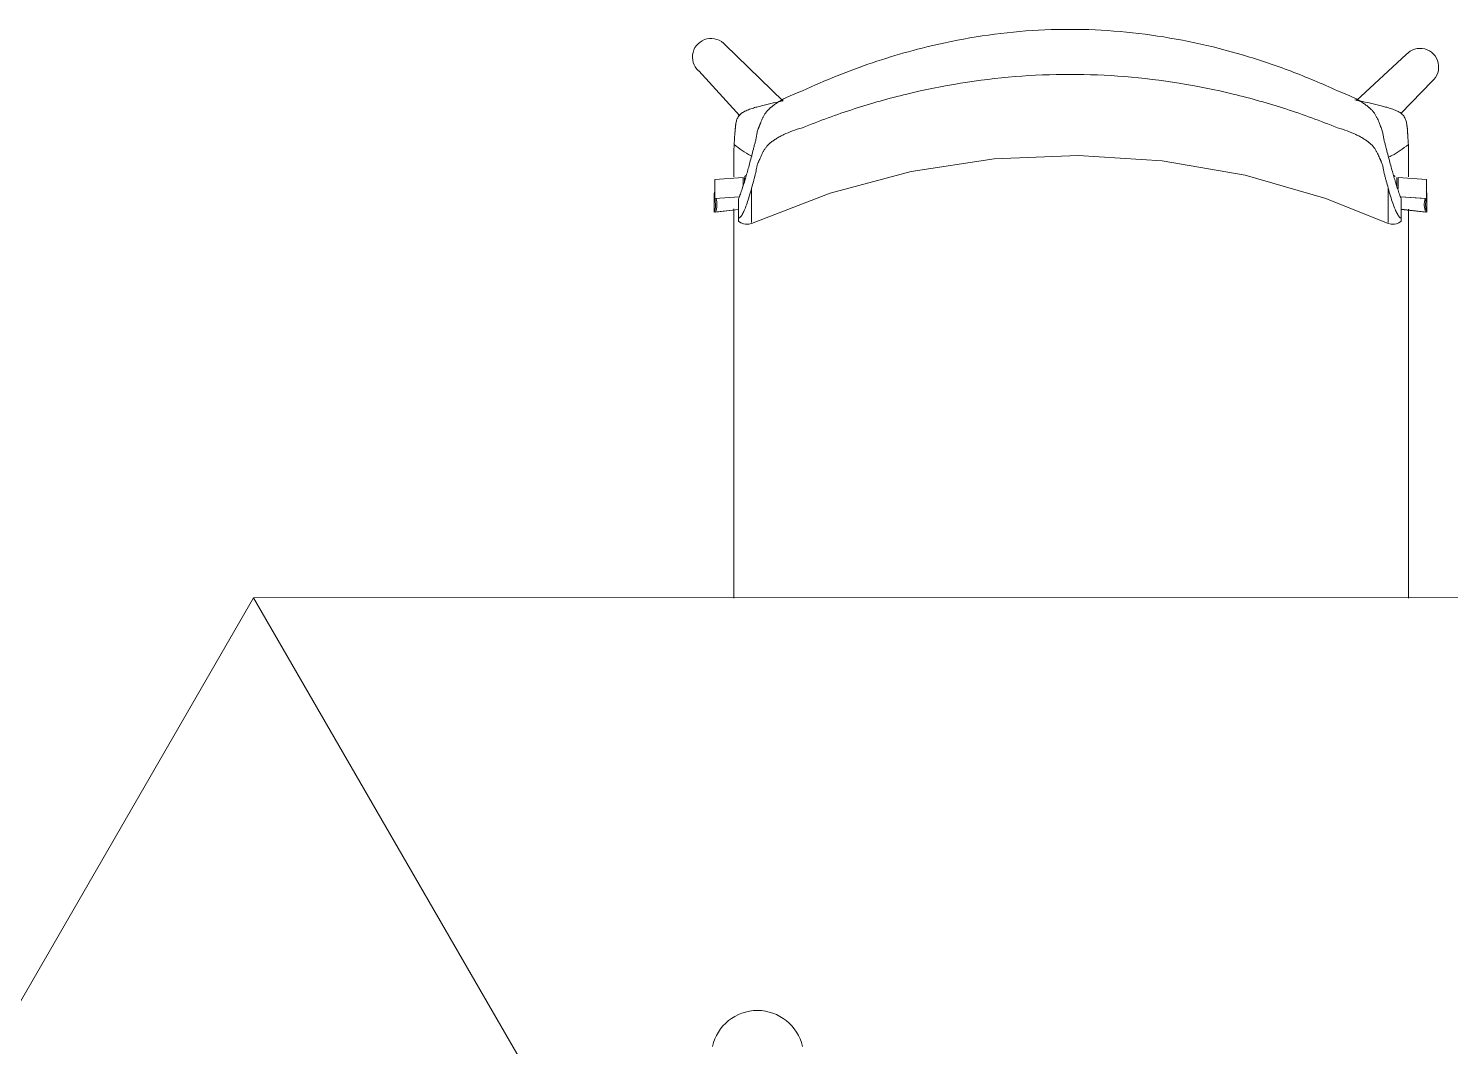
# Model space of a CAD drawing. Header units: millimetres. Extents: x 155927 to 295199, y -4084 to 97293.
# Drawn here: x 180313 to 181314, y 21688 to 22404 of the extents above; entities that cross this region are included whole.
import ezdxf

# ---------------------------------------------------------------- set-up
doc = ezdxf.new("R2010")
doc.units = ezdxf.units.MM
doc.header["$MEASUREMENT"] = 0
doc.layers.add('A-GENM', color=8, linetype='CONTINUOUS', lineweight=9)
doc.layers.add('I-FURN', color=8, linetype='CONTINUOUS', lineweight=9)

msp = doc.modelspace()

# ---------------------------------------------------------------- linework, layer by layer
at = {"layer": 'A-GENM'}
msp.add_arc((180826.2, 21680.5), 32.5, 12.6804, 167.3196, dxfattribs=at)
at = {"layer": 'I-FURN'}
for p, q in [((180844.2, 22353.1), (180803.6, 22392.6)), ((181282.6, 22385.9), (181247.5, 22353.6)), ((180784.9, 22374.3), (180813.9, 22342.8)), ((181278.7, 22344.4), (181300.8, 22367.1)), ((180934.4, 22303.5), (180992.8, 22312.4)), ((180992.8, 22312.4), (181051.9, 22314.9)), ((181051.9, 22314.9), (181110.9, 22311.1)), ((181110.9, 22311.1), (181169.2, 22300.9)), ((180796.2, 22297.9), (180816.1, 22299.2)), ((180816.1, 22299.2), (180816.1, 22293.3)), ((180817, 22299.2), (180817, 22296.2)), ((180877.3, 22288.3), (180934.4, 22303.5)), ((181169.2, 22300.9), (181226, 22284.5)), ((181276, 22293.3), (181276, 22299.2)), ((181276.9, 22299.2), (181296.8, 22297.9)), ((181276.9, 22291.5), (181276.9, 22299.2)), ((180795.8, 22288.1), (180795.8, 22274.8)), ((180796.2, 22284.5), (180796.2, 22297.9)), ((180822.1, 22267), (180877.3, 22288.3)), ((181296.8, 22297.9), (181296.8, 22284.5)), ((181297.1, 22274.8), (181297.1, 22288.2)), ((180813.5, 22285.7), (180796.2, 22284.5)), ((180813, 22270.6), (180813, 22284.3)), ((181226, 22284.5), (181269.9, 22267)), ((181296.8, 22284.5), (181278.5, 22285.8)), ((181295.9, 22284.5), (181278.5, 22285.7)), ((181279, 22270.6), (181279, 22284.3)), ((180795.8, 22274.8), (180813, 22276.9)), ((180796.8, 22274.8), (180813, 22276.8)), ((180813, 22268.6), (180814.6, 22267.5)), ((181279, 22268.6), (181277.5, 22267.5)), ((181279, 22277), (181297.1, 22274.8)), ((181279, 22276.9), (181296.2, 22274.8)), ((180814.6, 22267.5), (180816.3, 22266.7)), ((180816.3, 22266.7), (180817.8, 22266.4)), ((180817.8, 22266.4), (180820.1, 22266.4)), ((180820.1, 22266.4), (180822.1, 22267)), ((181272, 22266.4), (181269.9, 22267)), ((181274.3, 22266.4), (181272, 22266.4)), ((181275.7, 22266.7), (181274.3, 22266.4)), ((181277.5, 22267.5), (181275.7, 22266.7)), ((180471.8, 22003.5), (179896.8, 21007.6)), ((181621.8, 22003.6), (180471.8, 22003.5)), ((181026.8, 21042.3), (180471.8, 22003.5)), ((180471.8, 22003.5), (181026.8, 21042.3))]:
    msp.add_line(p, q, dxfattribs=at)
for centre, start, end in [((180793.6, 22384.1), 40.4176, 228.0338), ((181292.3, 22377.1), 310.3941, 138.0104)]:
    msp.add_arc(centre, 13.1, start, end, dxfattribs=at)
for centre, start_param, end_param in [((180779.3, 22293.5), 5.960696, 6.044337), ((181313.6, 22293.6), 3.380441, 3.464082), ((180779.3, 22280.2), 5.960696, 6.540192), ((180780.3, 22280.2), 5.960696, 6.540192), ((181312.7, 22280.2), 2.884586, 3.464082), ((181313.6, 22280.2), 2.884586, 3.464082)]:
    msp.add_ellipse(centre, major_axis=(17.4, 0), ratio=0.978487, start_param=start_param, end_param=end_param, dxfattribs=at)
for points, knots in [([(180857.9, 22360.4), (180873.9, 22367.8), (180906.8, 22381), (180963.7, 22396.8), (181028.2, 22405.3), (181099.2, 22402.1), (181157, 22389.6), (181201.7, 22374.5), (181223.4, 22365.3), (181234.2, 22360.4)], [-1, -1, -1, -1, -0.863636, -0.727273, -0.545455, -0.363636, -0.181818, -0.090909, 0, 0, 0, 0]), ([(181234.2, 22334.3), (181222.2, 22339.2), (181198.1, 22348), (181148.5, 22362), (181084.8, 22372.4), (181007.3, 22372.4), (180943.6, 22362), (180894, 22348), (180869.8, 22339.2), (180857.9, 22334.3)], [-1, -1, -1, -1, -0.9, -0.8, -0.6, -0.4, -0.2, -0.1, 0, 0, 0, 0]), ([(180815.5, 22291.4), (180816.1, 22293.3), (180817.2, 22296.5), (180818.6, 22301.5), (180819.8, 22305.6), (180820.9, 22309.9), (180822.1, 22314.4), (180823.2, 22318.4), (180824, 22321.8), (180824.6, 22323.9), (180825, 22325.6), (180825.3, 22327.3), (180825.6, 22329), (180825.9, 22330.7), (180826.3, 22332.1), (180826.7, 22333.3), (180827, 22334.1), (180827.2, 22334.6), (180827.3, 22335), (180827.5, 22335.4), (180827.7, 22335.9), (180828.1, 22336.8), (180828.6, 22338.1), (180829.2, 22339.8), (180830, 22341.4), (180830.9, 22343.2), (180832.1, 22344.9), (180833.2, 22346.3), (180834.2, 22347.3), (180834.8, 22347.8), (180835.2, 22348.3), (180835.7, 22348.7), (180836.4, 22349.2), (180837.6, 22350.2), (180839.4, 22351.5), (180841.9, 22353.1), (180845.5, 22355.2), (180850.6, 22357.6), (180855.4, 22359.5), (180857.9, 22360.4)], [0, 0, 0, 0, 0.142857, 0.214286, 0.285714, 0.357143, 0.428571, 0.5, 0.535714, 0.571429, 0.589286, 0.607143, 0.642857, 0.660714, 0.678571, 0.696429, 0.705357, 0.709821, 0.714286, 0.71875, 0.723214, 0.732143, 0.75, 0.767857, 0.785714, 0.803571, 0.821429, 0.839286, 0.848214, 0.852679, 0.857143, 0.861607, 0.866071, 0.875, 0.892857, 0.910714, 0.928571, 0.964286, 1, 1, 1, 1]), ([(181234.2, 22360.4), (181236.7, 22359.5), (181241.4, 22357.6), (181246.5, 22355.2), (181250.1, 22353.1), (181252.6, 22351.5), (181254.5, 22350.2), (181255.7, 22349.2), (181256.3, 22348.7), (181256.8, 22348.3), (181257.3, 22347.8), (181257.9, 22347.3), (181258.8, 22346.3), (181260, 22344.9), (181261.1, 22343.2), (181262, 22341.4), (181262.8, 22339.8), (181263.5, 22338.1), (181264, 22336.8), (181264.3, 22335.9), (181264.5, 22335.4), (181264.7, 22335), (181264.9, 22334.6), (181265.1, 22334.1), (181265.4, 22333.3), (181265.7, 22332.1), (181266.1, 22330.7), (181266.4, 22329), (181266.7, 22327.3), (181267, 22325.6), (181267.3, 22324.3), (181267.7, 22323), (181268.1, 22321.3), (181268.9, 22318.4), (181269.9, 22314.4), (181271.1, 22309.9), (181272.3, 22305.6), (181273.4, 22301.5), (181274.5, 22297.8), (181275.5, 22294.4), (181276.2, 22292.3), (181276.6, 22291.4)], [0, 0, 0, 0, 0.035714, 0.071429, 0.089286, 0.107143, 0.125, 0.133929, 0.138393, 0.142857, 0.147321, 0.151786, 0.160714, 0.178571, 0.196429, 0.214286, 0.232143, 0.25, 0.267857, 0.276786, 0.28125, 0.285714, 0.290179, 0.294643, 0.303571, 0.321429, 0.339286, 0.357143, 0.392857, 0.410714, 0.428571, 0.446429, 0.464286, 0.5, 0.571429, 0.642857, 0.714286, 0.785714, 0.857143, 0.928571, 1, 1, 1, 1]), ([(180809.8, 22322.6), (180809.9, 22323.7), (180810, 22325.3), (180810.1, 22327.3), (180810.2, 22328.4), (180810.2, 22329.2), (180810.3, 22330), (180810.4, 22331), (180810.5, 22332.2), (180810.6, 22333.5), (180810.7, 22334.3), (180810.7, 22334.9), (180810.8, 22335.3), (180810.8, 22335.6), (180810.9, 22336.2), (180811, 22337), (180811.2, 22338.2), (180811.6, 22339.6), (180812, 22340.8), (180812.6, 22342), (180813.5, 22343.2), (180814.5, 22344.1), (180815.4, 22344.8), (180816.1, 22345.2), (180816.7, 22345.6), (180817.7, 22346.1), (180819, 22346.7), (180820.7, 22347.3), (180822.5, 22347.9), (180824.2, 22348.5), (180825.8, 22348.9), (180827.4, 22349.4), (180829.1, 22349.8), (180830.9, 22350.2), (180833.4, 22350.8), (180837.8, 22351.9), (180841.5, 22352.7), (180843.9, 22353.2)], [0, 0, 0, 0, 0.0625, 0.09375, 0.109375, 0.125, 0.140625, 0.15625, 0.1875, 0.21875, 0.234375, 0.242188, 0.25, 0.257812, 0.265625, 0.28125, 0.3125, 0.34375, 0.375, 0.40625, 0.4375, 0.46875, 0.484375, 0.5, 0.515625, 0.53125, 0.5625, 0.59375, 0.625, 0.65625, 0.6875, 0.71875, 0.75, 0.78125, 0.8125, 0.875, 1, 1, 1, 1]), ([(181250.1, 22353.2), (181252.4, 22352.7), (181256.2, 22351.9), (181260.6, 22350.8), (181263, 22350.2), (181264.9, 22349.8), (181266.6, 22349.4), (181268.1, 22348.9), (181269.7, 22348.5), (181271.4, 22347.9), (181273.2, 22347.3), (181274.9, 22346.7), (181276.2, 22346.1), (181277.2, 22345.6), (181277.9, 22345.2), (181278.6, 22344.8), (181279.4, 22344.1), (181280.4, 22343.2), (181281.3, 22342), (181281.9, 22340.8), (181282.4, 22339.6), (181282.7, 22338.2), (181282.9, 22337), (181283, 22336.2), (181283.1, 22335.6), (181283.2, 22335.3), (181283.2, 22334.9), (181283.3, 22334.3), (181283.4, 22333.5), (181283.5, 22332.2), (181283.6, 22331), (181283.6, 22330), (181283.7, 22329.2), (181283.8, 22328.4), (181283.8, 22327.3), (181283.9, 22325.3), (181284, 22323.7), (181284.1, 22322.6)], [0, 0, 0, 0, 0.125, 0.1875, 0.21875, 0.25, 0.28125, 0.3125, 0.34375, 0.375, 0.40625, 0.4375, 0.46875, 0.484375, 0.5, 0.515625, 0.53125, 0.5625, 0.59375, 0.625, 0.65625, 0.6875, 0.71875, 0.734375, 0.742188, 0.75, 0.757812, 0.765625, 0.78125, 0.8125, 0.84375, 0.859375, 0.875, 0.890625, 0.90625, 0.9375, 1, 1, 1, 1]), ([(180857.9, 22334.3), (180855.4, 22333.6), (180850.7, 22332.1), (180845.7, 22330), (180842.1, 22328.2), (180839.6, 22326.8), (180837.8, 22325.5), (180836.6, 22324.7), (180835.9, 22324.2), (180835.4, 22323.8), (180834.9, 22323.4), (180834.3, 22322.9), (180833.4, 22321.9), (180832.2, 22320.5), (180831, 22318.8), (180830, 22317.1), (180829.2, 22315.4), (180828.5, 22313.8), (180827.9, 22312.5), (180827.6, 22311.6), (180827.3, 22311.2), (180827.2, 22310.8), (180827, 22310.5), (180826.8, 22310), (180826.5, 22309.2), (180826.1, 22308.2), (180825.8, 22307), (180825.5, 22305.5), (180825.3, 22304.1), (180825, 22302.6), (180824.7, 22301.5), (180824.4, 22300.2), (180824, 22298.7), (180823.2, 22295.9), (180822.6, 22293.5), (180822.1, 22291.9)], [0, 0, 0, 0, 0.0625, 0.125, 0.15625, 0.1875, 0.21875, 0.234375, 0.242188, 0.25, 0.257812, 0.265625, 0.28125, 0.3125, 0.34375, 0.375, 0.40625, 0.4375, 0.46875, 0.484375, 0.492188, 0.5, 0.507812, 0.515625, 0.53125, 0.5625, 0.59375, 0.625, 0.6875, 0.71875, 0.75, 0.78125, 0.8125, 0.875, 1, 1, 1, 1]), ([(181269.9, 22291.9), (181269.5, 22293.5), (181268.8, 22295.9), (181268, 22298.7), (181267.6, 22300.2), (181267.3, 22301.5), (181267, 22302.6), (181266.7, 22304.1), (181266.5, 22305.5), (181266.2, 22307), (181265.9, 22308.2), (181265.5, 22309.2), (181265.2, 22310), (181265, 22310.5), (181264.9, 22310.8), (181264.7, 22311.2), (181264.5, 22311.6), (181264.1, 22312.5), (181263.5, 22313.8), (181262.8, 22315.4), (181262, 22317.1), (181261, 22318.8), (181259.8, 22320.5), (181258.7, 22321.9), (181257.7, 22322.9), (181257.1, 22323.4), (181256.6, 22323.8), (181256.1, 22324.2), (181255.5, 22324.7), (181254.3, 22325.5), (181252.4, 22326.8), (181249.9, 22328.2), (181246.3, 22330), (181241.3, 22332.1), (181236.6, 22333.6), (181234.2, 22334.3)], [0, 0, 0, 0, 0.125, 0.1875, 0.21875, 0.25, 0.28125, 0.3125, 0.375, 0.40625, 0.4375, 0.46875, 0.484375, 0.492188, 0.5, 0.507812, 0.515625, 0.53125, 0.5625, 0.59375, 0.625, 0.65625, 0.6875, 0.71875, 0.734375, 0.742188, 0.75, 0.757812, 0.765625, 0.78125, 0.8125, 0.84375, 0.875, 0.9375, 1, 1, 1, 1]), ([(180809.8, 22322.6), (180811.7, 22321), (180815.5, 22318.2), (180819.8, 22315.6), (180822.1, 22314.4), (180822.5, 22314.3)], [0, 0, 0, 0, 0.02777778, 0.05555556, 0.06066679, 0.06066679, 0.06066679, 0.06066679]), ([(181270.1, 22313.6), (181270.9, 22314), (181273.7, 22315.3), (181278.4, 22318.2), (181282.2, 22321), (181284.1, 22322.6)], [0.93303317, 0.93303317, 0.93303317, 0.93303317, 0.94444444, 0.97222222, 1, 1, 1, 1]), ([(180822.1, 22267.7), (180822.1, 22267.9), (180822.1, 22268.6), (180822.1, 22270.5), (180822.1, 22274.5), (180822.1, 22281.5), (180822.1, 22287.9), (180822.1, 22291.4)], [0.4444444, 0.4444444, 0.4444444, 0.4444444, 0.5138889, 0.5833333, 0.7222222, 0.8611111, 0.993504, 0.993504, 0.993504, 0.993504]), ([(181269.9, 22291.4), (181269.9, 22288.6), (181269.9, 22283.4), (181269.9, 22277.2), (181269.9, 22272.4), (181269.9, 22269.8), (181269.9, 22268.3), (181269.9, 22267.9), (181269.9, 22267.7)], [0.006496, 0.006496, 0.006496, 0.006496, 0.1111111, 0.2222222, 0.3333333, 0.4444444, 0.5, 0.5555556, 0.5555556, 0.5555556, 0.5555556]), ([(180809.6, 22003.3), (180809.6, 22003.4), (180809.6, 22006.1), (180809.6, 22011.2), (180809.6, 22018.8), (180809.6, 22026.5), (180809.6, 22036.5), (180809.6, 22049), (180809.6, 22061.5), (180809.6, 22071.5), (180809.6, 22079.1), (180809.6, 22086.8), (180809.6, 22096.9), (180809.6, 22109.4), (180809.6, 22124.3), (180809.6, 22139.5), (180809.6, 22154.6), (180809.6, 22169.5), (180809.6, 22182), (180809.6, 22192), (180809.6, 22199.6), (180809.6, 22207.2), (180809.6, 22217.1), (180809.6, 22229.3), (180809.6, 22241.7), (180809.6, 22251.8), (180809.6, 22259.5), (180809.6, 22267.3), (180809.6, 22273.2), (180809.6, 22276.5), (180809.6, 22277.2)], [-0.7511307, -0.7511307, -0.7511307, -0.7511307, -0.75, -0.7321429, -0.7142857, -0.6964286, -0.6785714, -0.6428571, -0.6071429, -0.5892857, -0.5714286, -0.5535714, -0.5357143, -0.5, -0.4642857, -0.4285714, -0.3928571, -0.3571429, -0.3214286, -0.3035714, -0.2857143, -0.2678571, -0.25, -0.2142857, -0.1785714, -0.1607143, -0.1428571, -0.125, -0.1071429, -0.1022726, -0.1022726, -0.1022726, -0.1022726]), ([(180813, 22270.6), (180813, 22270.1), (180813, 22269.3), (180813, 22268.6), (180813, 22268.5), (180813, 22269.1), (180813, 22269.9), (180813, 22270.3)], [0, 0, 0, 0, 0.125, 0.25, 0.375, 0.5, 0.5828112, 0.5828112, 0.5828112, 0.5828112]), ([(181279, 22270.3), (181279, 22269.9), (181279, 22269.1), (181279, 22268.5), (181279, 22268.6), (181279, 22269.3), (181279, 22270.1), (181279, 22270.6)], [0.4162183, 0.4162183, 0.4162183, 0.4162183, 0.5, 0.625, 0.75, 0.875, 1, 1, 1, 1]), ([(181284.3, 22277.1), (181284.3, 22276.6), (181284.3, 22271.1), (181284.3, 22260.3), (181284.3, 22244.9), (181284.3, 22229.8), (181284.3, 22217.3), (181284.3, 22207.3), (181284.3, 22199.6), (181284.3, 22191.9), (181284.3, 22181.8), (181284.3, 22169.4), (181284.3, 22156.9), (181284.3, 22146.9), (181284.3, 22139.4), (181284.3, 22131.8), (181284.3, 22121.8), (181284.3, 22109.5), (181284.3, 22097.1), (181284.3, 22087.1), (181284.3, 22079.5), (181284.3, 22071.8), (181284.3, 22061.7), (181284.3, 22049.1), (181284.3, 22034), (181284.3, 22018.7), (181284.3, 22008.4), (181284.3, 22003.3), (181284.3, 22003.2)], [-0.896036, -0.896036, -0.896036, -0.896036, -0.8928571, -0.8571429, -0.8214286, -0.7857143, -0.75, -0.7321429, -0.7142857, -0.6964286, -0.6785714, -0.6428571, -0.6071429, -0.5892857, -0.5714286, -0.5535714, -0.5357143, -0.5, -0.4642857, -0.4464286, -0.4285714, -0.4107143, -0.3928571, -0.3571429, -0.3214286, -0.2857143, -0.25, -0.2493139, -0.2493139, -0.2493139, -0.2493139])]:
    msp.add_open_spline(points, degree=3, knots=knots, dxfattribs=at)
for points in [[(181250.1, 22353.2), (181248.8, 22353.4), (181247.6, 22353.6), (181246.4, 22353.9)], [(181246.5, 22353.9), (181247.7, 22353.6), (181248.9, 22353.4), (181250.1, 22353.2)], [(180809.6, 22318.7), (180809.7, 22319.4), (180809.7, 22320.7), (180809.8, 22322), (180809.8, 22322.6)], [(180809.6, 22299.8), (180809.6, 22306.3), (180809.6, 22312.6), (180809.6, 22318.7)], [(181284.1, 22322.6), (181284.1, 22322), (181284.2, 22320.7), (181284.3, 22319.4), (181284.3, 22318.7)], [(181284.3, 22318.7), (181284.3, 22312.6), (181284.3, 22306.3), (181284.3, 22299.8)], [(180818.4, 22300.8), (180818, 22300.5), (180817.6, 22300.3), (180817.2, 22300)], [(181274.8, 22300), (181274.5, 22300.3), (181274.1, 22300.5), (181273.7, 22300.8)], [(180822.1, 22291.9), (180821.6, 22289.9), (180820.5, 22286.1), (180818.9, 22281.1), (180817.3, 22276.9), (180815.9, 22273.7), (180814.4, 22271.5), (180813.4, 22270.8), (180813, 22270.6)], [(180813, 22284.3), (180813.4, 22285.4), (180814.2, 22287.6), (180815, 22290.1), (180815.5, 22291.4)], [(181279, 22270.6), (181278.6, 22270.8), (181277.7, 22271.5), (181276.2, 22273.7), (181274.7, 22276.9), (181273.2, 22281.1), (181271.5, 22286.1), (181270.4, 22289.9), (181269.9, 22291.9)], [(181276.6, 22291.4), (181277, 22290.1), (181277.8, 22287.6), (181278.6, 22285.4), (181279, 22284.3)]]:
    msp.add_open_spline(points, degree=3, dxfattribs=at)

doc.saveas('drawing.dxf')
